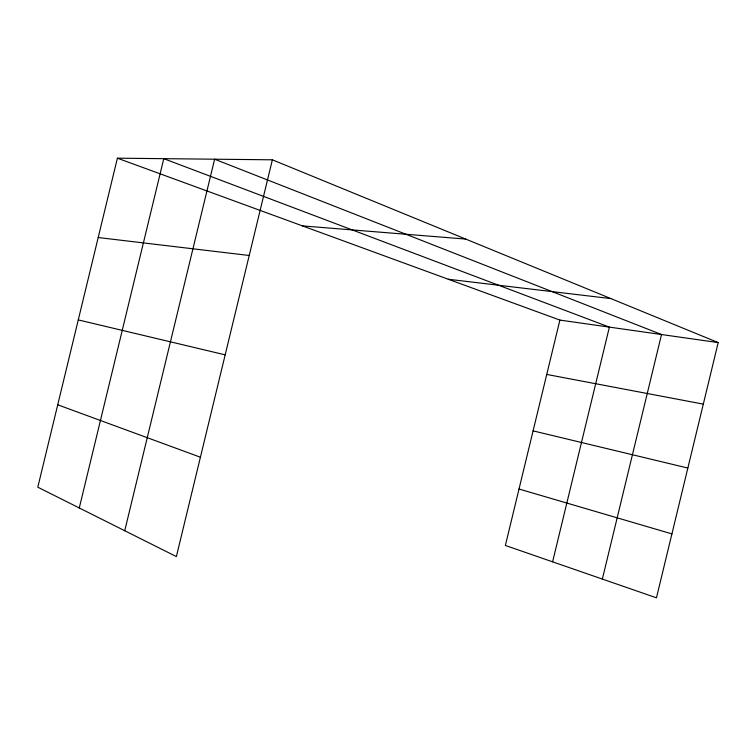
<?xml version="1.0" encoding="UTF-8"?>
<svg xmlns="http://www.w3.org/2000/svg" width="756" height="756" viewBox="0 0 756 756"><rect width="100%" height="100%" fill="white"/><g stroke="black" fill="none" stroke-linecap="round" stroke-linejoin="round"><path stroke-width="1.13" d="M117.397 158.184L37.8 487.195L176.375 556.586L272.368 159.809L718.2 342.581L656.454 597.816L505.367 545.463L559.894 320.09L117.397 158.184L272.368 159.809M79.276 507.966L163.778 158.675L609.383 327.121L552.608 561.831M124.74 530.731L214.619 159.204L661.519 334.53L602.352 579.068M302.485 225.902L465.696 239.076M98.204 237.526L249.215 255.49M448.261 279.248L610.933 298.611M559.894 320.09L718.2 342.581M546.739 374.437L703.307 404.129M78.265 319.911L225.184 354.847M533.084 430.873L687.847 468.049M519.022 489.019L671.914 533.897M57.73 404.8L200.416 457.219"/></g></svg>
